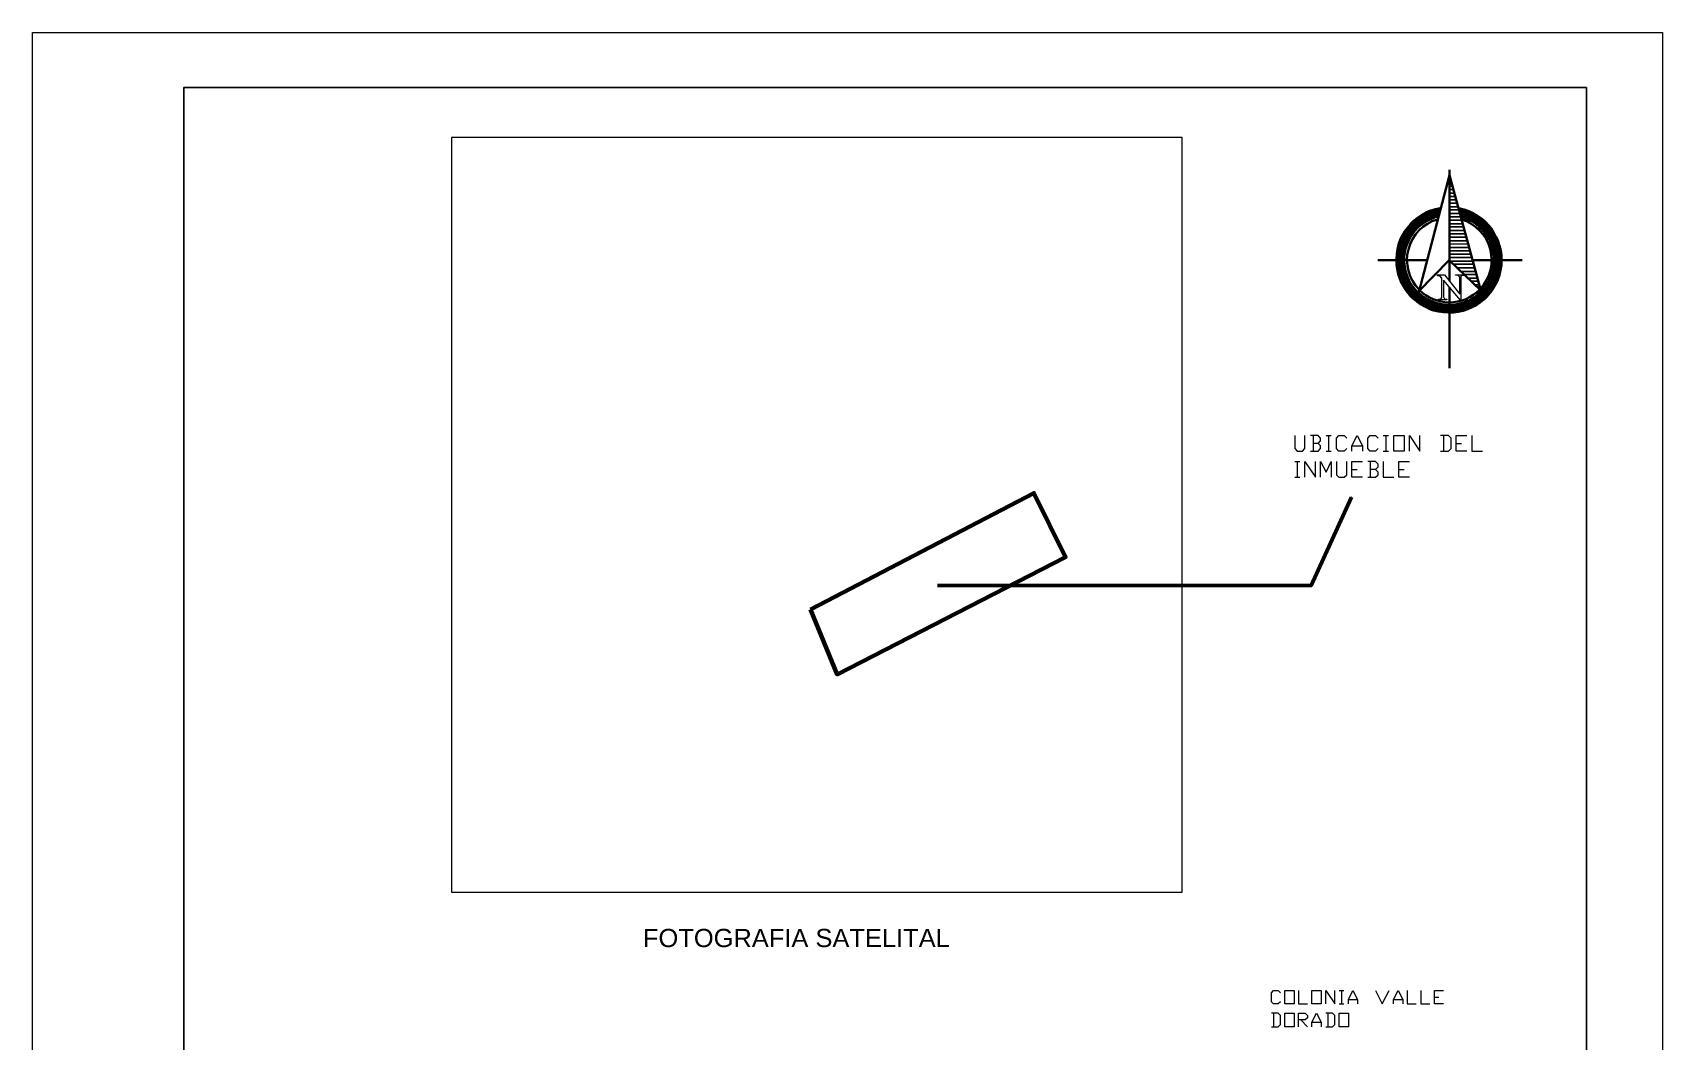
# Model space of a CAD drawing. Header units: millimetres. Extents: x 2259 to 2403, y 1663 to 1883.
# Drawn here: x 2259.3 to 2403.3, y 1794.2 to 1883.3 of the extents above; entities that cross this region are included whole.
import ezdxf

# ---------------------------------------------------------------- set-up
doc = ezdxf.new("R2010")
doc.units = ezdxf.units.MM
for name, color, linetype in [('PDF_0', 7, 'Continuous'), ('PDF_10 Formato', 7, 'Continuous'), ('PDF_CVL_CUADCON_TIT', 7, 'Continuous'), ('PDF_Text', 7, 'Continuous')]:
    doc.layers.add(name, color=color, linetype=linetype)
doc.styles.add('PDF Arial-BoldMT', font='arial.ttf')

msp = doc.modelspace()

# ---------------------------------------------------------------- hatches: boundary and pattern name
at = {"layer": 'PDF_0', "transparency": 33554559}
msp.add_hatch(color=256, dxfattribs=at).paths.add_polyline_path([(2384.51, 1870.62), (2384.48, 1870.65), (2384.46, 1870.68), (2384.43, 1870.65), (2384.4, 1870.62), (2384.43, 1870.59), (2384.46, 1870.56), (2384.48, 1870.59)])

# ---------------------------------------------------------------- linework, layer by layer
at = {"layer": 'PDF_0', "lineweight": 30}
for points in [[(2381.72, 1860.42), (2384.43, 1863.19), (2387.22, 1860.51), (2384.46, 1870.7), (2381.74, 1860.37)], [(2384.46, 1871.16), (2384.46, 1861.33)], [(2382.45, 1863.19), (2378.13, 1863.19)], [(2390.87, 1863.19), (2386.49, 1863.19)], [(2384.46, 1860.82), (2384.46, 1853.65)]]:
    msp.add_lwpolyline(points, dxfattribs=at)
at = {"layer": 'PDF_0', "lineweight": 25}
for points in [[(2384.54, 1870.31), (2384.46, 1870.31)], [(2384.62, 1870.03), (2384.46, 1870.03)], [(2384.71, 1869.72), (2384.46, 1869.72)], [(2384.79, 1869.43), (2384.46, 1869.43)], [(2384.88, 1869.12), (2384.46, 1869.12)], [(2384.96, 1868.81), (2384.46, 1868.81)], [(2383.49, 1867.29), (2382.28, 1867.29)], [(2383.52, 1867.37), (2382.45, 1867.37)], [(2383.55, 1867.46), (2382.65, 1867.46)], [(2383.58, 1867.54), (2382.85, 1867.54)], [(2383.58, 1867.63), (2383.1, 1867.63)], [(2383.61, 1867.68), (2383.41, 1867.68)], [(2385.05, 1868.53), (2384.46, 1868.53)], [(2385.13, 1868.22), (2384.46, 1868.22)], [(2385.22, 1867.91), (2384.46, 1867.91)], [(2385.27, 1867.63), (2384.46, 1867.63)], [(2385.36, 1867.32), (2384.46, 1867.32)], [(2385.39, 1867.68), (2385.27, 1867.68)], [(2385.7, 1867.63), (2385.3, 1867.63)], [(2385.92, 1867.54), (2385.3, 1867.54)], [(2386.15, 1867.46), (2385.33, 1867.46)], [(2386.32, 1867.37), (2385.36, 1867.37)], [(2386.49, 1867.29), (2385.39, 1867.29)], [(2381.38, 1865.85), (2380.64, 1865.85)], [(2381.46, 1865.93), (2380.7, 1865.93)], [(2381.52, 1866.02), (2380.76, 1866.02)], [(2381.6, 1866.1), (2380.81, 1866.1)], [(2381.69, 1866.19), (2380.9, 1866.19)], [(2381.77, 1866.27), (2380.95, 1866.27)], [(2381.89, 1866.33), (2381.04, 1866.33)], [(2381.97, 1866.41), (2381.09, 1866.41)], [(2382.08, 1866.5), (2381.18, 1866.5)], [(2382.22, 1866.58), (2381.26, 1866.58)], [(2382.34, 1866.67), (2381.35, 1866.67)], [(2382.48, 1866.75), (2381.43, 1866.75)], [(2382.65, 1866.81), (2381.55, 1866.81)], [(2382.82, 1866.89), (2381.66, 1866.89)], [(2383.01, 1866.98), (2381.77, 1866.98)], [(2383.27, 1867.06), (2381.89, 1867.06)], [(2383.47, 1867.15), (2382, 1867.15)], [(2383.49, 1867.2), (2382.14, 1867.2)], [(2385.44, 1867.03), (2384.46, 1867.03)], [(2385.53, 1866.72), (2384.46, 1866.72)], [(2385.61, 1866.41), (2384.46, 1866.41)], [(2385.7, 1866.13), (2384.46, 1866.13)], [(2385.78, 1865.82), (2384.46, 1865.82)], [(2386.63, 1867.2), (2385.39, 1867.2)], [(2386.77, 1867.15), (2385.42, 1867.15)], [(2386.88, 1867.06), (2385.53, 1867.06)], [(2387.02, 1866.98), (2385.75, 1866.98)], [(2387.14, 1866.89), (2385.95, 1866.89)], [(2387.22, 1866.81), (2386.15, 1866.81)], [(2387.34, 1866.75), (2386.29, 1866.75)], [(2387.42, 1866.67), (2386.43, 1866.67)], [(2387.5, 1866.58), (2386.57, 1866.58)], [(2387.59, 1866.5), (2386.69, 1866.5)], [(2387.67, 1866.41), (2386.8, 1866.41)], [(2387.76, 1866.33), (2386.88, 1866.33)], [(2387.82, 1866.27), (2387, 1866.27)], [(2387.9, 1866.19), (2387.08, 1866.19)], [(2387.96, 1866.1), (2387.17, 1866.1)], [(2388.01, 1866.02), (2387.25, 1866.02)], [(2388.07, 1865.93), (2387.34, 1865.93)], [(2388.13, 1865.85), (2387.39, 1865.85)], [(2380.56, 1864.43), (2379.96, 1864.43)], [(2380.61, 1864.58), (2379.99, 1864.58)], [(2380.59, 1864.52), (2379.99, 1864.52)], [(2380.64, 1864.66), (2380.02, 1864.66)], [(2380.67, 1864.75), (2380.05, 1864.75)], [(2380.73, 1864.83), (2380.08, 1864.83)], [(2380.76, 1864.91), (2380.11, 1864.91)], [(2380.78, 1864.97), (2380.16, 1864.97)], [(2380.84, 1865.06), (2380.19, 1865.06)], [(2380.87, 1865.14), (2380.22, 1865.14)], [(2380.93, 1865.23), (2380.25, 1865.23)], [(2380.95, 1865.31), (2380.3, 1865.31)], [(2381.01, 1865.4), (2380.33, 1865.4)], [(2381.07, 1865.45), (2380.39, 1865.45)], [(2381.12, 1865.54), (2380.42, 1865.54)], [(2381.18, 1865.62), (2380.47, 1865.62)], [(2381.24, 1865.71), (2380.53, 1865.71)], [(2381.32, 1865.79), (2380.59, 1865.79)], [(2385.87, 1865.51), (2384.46, 1865.51)], [(2385.95, 1865.23), (2384.46, 1865.23)], [(2386.04, 1864.91), (2384.46, 1864.91)], [(2386.09, 1864.6), (2384.46, 1864.63)], [(2388.18, 1865.79), (2387.48, 1865.79)], [(2388.24, 1865.71), (2387.53, 1865.71)], [(2388.3, 1865.62), (2387.59, 1865.62)], [(2388.35, 1865.54), (2387.65, 1865.54)], [(2388.38, 1865.45), (2387.7, 1865.45)], [(2388.44, 1865.4), (2387.76, 1865.4)], [(2388.47, 1865.31), (2387.82, 1865.31)], [(2388.52, 1865.23), (2387.84, 1865.23)], [(2388.55, 1865.14), (2387.9, 1865.14)], [(2388.58, 1865.06), (2387.96, 1865.06)], [(2388.63, 1864.97), (2387.99, 1864.97)], [(2388.66, 1864.91), (2388.01, 1864.91)], [(2388.69, 1864.83), (2388.07, 1864.83)], [(2388.72, 1864.75), (2388.1, 1864.75)], [(2388.75, 1864.66), (2388.13, 1864.66)], [(2388.78, 1864.58), (2388.15, 1864.58)], [(2388.8, 1864.52), (2388.18, 1864.52)], [(2388.83, 1864.43), (2388.21, 1864.43)], [(2380.39, 1863.56), (2379.8, 1863.56)], [(2380.39, 1863.47), (2379.8, 1863.47)], [(2380.39, 1863.39), (2379.8, 1863.39)], [(2380.39, 1863.31), (2379.8, 1863.31)], [(2380.39, 1863.22), (2379.8, 1863.22)], [(2380.39, 1863.16), (2379.8, 1863.16)], [(2380.39, 1863.08), (2379.8, 1863.08)], [(2380.39, 1862.99), (2379.8, 1862.99)], [(2380.42, 1863.79), (2379.82, 1863.79)], [(2380.42, 1863.7), (2379.82, 1863.7)], [(2380.39, 1863.64), (2379.82, 1863.64)], [(2380.45, 1863.95), (2379.85, 1863.95)], [(2380.42, 1863.87), (2379.85, 1863.87)], [(2380.47, 1864.1), (2379.88, 1864.1)], [(2380.47, 1864.04), (2379.88, 1864.04)], [(2380.53, 1864.27), (2379.91, 1864.27)], [(2380.5, 1864.18), (2379.91, 1864.18)], [(2380.53, 1864.35), (2379.94, 1864.35)], [(2386.18, 1864.32), (2384.46, 1864.32)], [(2386.26, 1864.01), (2384.46, 1864.01)], [(2386.35, 1863.73), (2384.46, 1863.73)], [(2386.43, 1863.42), (2384.46, 1863.42)], [(2386.52, 1863.11), (2384.51, 1863.11)], [(2388.83, 1864.35), (2388.24, 1864.35)], [(2388.86, 1864.27), (2388.27, 1864.27)], [(2388.89, 1864.18), (2388.27, 1864.18)], [(2388.89, 1864.1), (2388.3, 1864.1)], [(2388.92, 1864.04), (2388.32, 1864.04)], [(2388.92, 1863.95), (2388.32, 1863.95)], [(2388.95, 1863.87), (2388.35, 1863.87)], [(2388.95, 1863.79), (2388.35, 1863.79)], [(2388.95, 1863.7), (2388.38, 1863.7)], [(2388.97, 1863.64), (2388.38, 1863.64)], [(2388.97, 1863.56), (2388.38, 1863.56)], [(2388.97, 1863.47), (2388.38, 1863.47)], [(2388.97, 1863.39), (2388.41, 1863.39)], [(2388.97, 1863.31), (2388.41, 1863.31)], [(2388.97, 1863.22), (2388.41, 1863.22)], [(2388.97, 1863.16), (2388.41, 1863.16)], [(2388.97, 1863.08), (2388.41, 1863.08)], [(2388.97, 1862.99), (2388.41, 1862.99)], [(2380.39, 1862.91), (2379.8, 1862.91)], [(2380.39, 1862.83), (2379.8, 1862.83)], [(2380.39, 1862.74), (2379.82, 1862.74)], [(2380.42, 1862.68), (2379.82, 1862.68)], [(2380.42, 1862.6), (2379.82, 1862.6)], [(2380.45, 1862.51), (2379.85, 1862.51)], [(2380.45, 1862.43), (2379.85, 1862.43)], [(2380.47, 1862.35), (2379.88, 1862.35)], [(2380.47, 1862.29), (2379.88, 1862.29)], [(2380.5, 1862.2), (2379.91, 1862.2)], [(2380.53, 1862.12), (2379.94, 1862.12)], [(2380.56, 1862.03), (2379.94, 1862.03)], [(2380.59, 1861.95), (2379.96, 1861.95)], [(2380.61, 1861.87), (2379.99, 1861.87)], [(2380.64, 1861.81), (2380.02, 1861.81)], [(2380.67, 1861.72), (2380.05, 1861.72)], [(2380.7, 1861.64), (2380.08, 1861.64)], [(2380.73, 1861.55), (2380.11, 1861.55)], [(2386.6, 1862.83), (2384.82, 1862.83)], [(2386.69, 1862.51), (2385.13, 1862.51)], [(2386.77, 1862.2), (2385.44, 1862.2)], [(2386.86, 1861.92), (2385.75, 1861.92)], [(2386.91, 1861.61), (2386.06, 1861.61)], [(2388.69, 1861.55), (2388.04, 1861.55)], [(2388.72, 1861.64), (2388.07, 1861.64)], [(2388.75, 1861.72), (2388.13, 1861.72)], [(2388.78, 1861.81), (2388.15, 1861.81)], [(2388.78, 1861.87), (2388.18, 1861.87)], [(2388.8, 1861.95), (2388.21, 1861.95)], [(2388.86, 1862.12), (2388.24, 1862.12)], [(2388.83, 1862.03), (2388.24, 1862.03)], [(2388.86, 1862.2), (2388.27, 1862.2)], [(2388.89, 1862.29), (2388.3, 1862.29)], [(2388.92, 1862.43), (2388.32, 1862.43)], [(2388.92, 1862.35), (2388.32, 1862.35)], [(2388.95, 1862.68), (2388.35, 1862.68)], [(2388.95, 1862.6), (2388.35, 1862.6)], [(2388.95, 1862.51), (2388.35, 1862.51)], [(2388.97, 1862.91), (2388.38, 1862.91)], [(2388.97, 1862.83), (2388.38, 1862.83)], [(2388.97, 1862.74), (2388.38, 1862.74)], [(2380.76, 1861.47), (2380.13, 1861.47)], [(2380.81, 1861.41), (2380.16, 1861.41)], [(2380.84, 1861.33), (2380.19, 1861.33)], [(2380.9, 1861.24), (2380.25, 1861.24)], [(2380.93, 1861.16), (2380.28, 1861.16)], [(2380.98, 1861.07), (2380.3, 1861.07)], [(2381.04, 1860.99), (2380.36, 1860.99)], [(2381.09, 1860.93), (2380.39, 1860.93)], [(2381.15, 1860.85), (2380.45, 1860.85)], [(2381.21, 1860.76), (2380.5, 1860.76)], [(2381.26, 1860.68), (2380.56, 1860.68)], [(2381.32, 1860.59), (2380.59, 1860.59)], [(2381.41, 1860.51), (2380.64, 1860.51)], [(2381.46, 1860.45), (2380.73, 1860.45)], [(2381.55, 1860.37), (2380.78, 1860.37)], [(2381.63, 1860.28), (2380.84, 1860.28)], [(2381.72, 1860.2), (2380.9, 1860.2)], [(2381.83, 1860.11), (2380.98, 1860.11)], [(2381.91, 1860.06), (2381.04, 1860.06)], [(2387, 1861.33), (2386.38, 1861.33)], [(2387.08, 1861.02), (2386.69, 1861.02)], [(2387.73, 1860.06), (2386.86, 1860.06)], [(2387.79, 1860.11), (2386.97, 1860.11)], [(2387.17, 1860.71), (2387.02, 1860.71)], [(2387.87, 1860.2), (2387.05, 1860.2)], [(2387.93, 1860.28), (2387.14, 1860.28)], [(2388.01, 1860.37), (2387.22, 1860.37)], [(2388.07, 1860.45), (2387.31, 1860.45)], [(2388.13, 1860.51), (2387.36, 1860.51)], [(2388.18, 1860.59), (2387.45, 1860.59)], [(2388.24, 1860.68), (2387.5, 1860.68)], [(2388.27, 1860.76), (2387.56, 1860.76)], [(2388.32, 1860.85), (2387.65, 1860.85)], [(2388.38, 1860.93), (2387.7, 1860.93)], [(2388.41, 1860.99), (2387.73, 1860.99)], [(2388.47, 1861.07), (2387.79, 1861.07)], [(2388.49, 1861.16), (2387.84, 1861.16)], [(2388.55, 1861.24), (2387.9, 1861.24)], [(2388.58, 1861.33), (2387.93, 1861.33)], [(2388.61, 1861.41), (2387.99, 1861.41)], [(2388.63, 1861.47), (2388.01, 1861.47)], [(2382.03, 1859.97), (2381.12, 1859.97)], [(2382.14, 1859.89), (2381.21, 1859.89)], [(2382.25, 1859.8), (2381.29, 1859.8)], [(2382.39, 1859.72), (2381.38, 1859.72)], [(2382.53, 1859.63), (2381.49, 1859.63)], [(2382.7, 1859.58), (2381.57, 1859.58)], [(2382.87, 1859.49), (2381.69, 1859.49)], [(2383.1, 1859.41), (2381.8, 1859.41)], [(2383.35, 1859.32), (2381.91, 1859.32)], [(2383.72, 1859.24), (2382.05, 1859.24)], [(2386.57, 1859.18), (2384.43, 1859.18), (2382.2, 1859.18)], [(2386.43, 1859.1), (2384.43, 1859.1), (2382.34, 1859.1)], [(2386.26, 1859.01), (2384.43, 1859.01), (2382.51, 1859.01)], [(2386.06, 1858.93), (2384.43, 1858.93), (2382.7, 1858.93)], [(2385.87, 1858.84), (2384.43, 1858.84), (2382.93, 1858.84)], [(2385.58, 1858.76), (2384.43, 1858.76), (2383.18, 1858.76)], [(2385.25, 1858.7), (2384.43, 1858.7), (2383.52, 1858.7)], [(2384.54, 1858.62), (2384.43, 1858.62), (2384.23, 1858.62)], [(2386.71, 1859.24), (2385.08, 1859.24)], [(2386.86, 1859.32), (2385.42, 1859.32)], [(2386.97, 1859.41), (2385.7, 1859.41)], [(2387.08, 1859.49), (2385.9, 1859.49)], [(2387.19, 1859.58), (2386.09, 1859.58)], [(2387.31, 1859.63), (2386.23, 1859.63)], [(2387.39, 1859.72), (2386.4, 1859.72)], [(2387.48, 1859.8), (2386.52, 1859.8)], [(2387.56, 1859.89), (2386.66, 1859.89)], [(2387.65, 1859.97), (2386.77, 1859.97)]]:
    msp.add_lwpolyline(points, dxfattribs=at)
at = {"layer": 'PDF_0', "lineweight": 20}
msp.add_lwpolyline([(2385.42, 1859.66), (2383.92, 1861.44), (2383.92, 1859.94), (2384, 1859.78), (2384.09, 1859.75), (2384.23, 1859.75), (2384.23, 1859.69), (2383.47, 1859.69), (2383.47, 1859.75), (2383.66, 1859.75), (2383.72, 1859.8), (2383.78, 1859.89), (2383.78, 1859.97), (2383.78, 1861.61), (2383.61, 1861.81), (2383.49, 1861.81), (2383.41, 1861.81), (2383.41, 1861.89), (2384, 1861.89), (2385.36, 1860.2), (2385.36, 1861.7), (2385.19, 1861.87), (2384.99, 1861.87), (2384.99, 1861.89), (2385.78, 1861.89), (2385.78, 1861.84), (2385.61, 1861.84), (2385.47, 1861.78), (2385.47, 1861.7), (2385.47, 1859.66)], close=True, dxfattribs=at)
msp.add_lwpolyline([(2384.43, 1862.23), (2384.4, 1862.23)], dxfattribs=at)
at = {"layer": 'PDF_0', "lineweight": 30}
msp.add_lwpolyline([(2381.82, 1860.53, 0.194727), (2384.42, 1859.46, 0.204974), (2387.13, 1860.61)], format="xyb", dxfattribs=at)
at = {"layer": 'PDF_0', "lineweight": 50}
for radius, start, end in [(4.59, 99.6187, 79.0466), (4.02, 103.4143, 74.8775)]:
    msp.add_arc((2384.41, 1863.21), radius, start, end, dxfattribs=at)
at = {"layer": 'PDF_0', "lineweight": 30}
for start, end in [(106.3803, 224.5112), (317.1202, 73.3997)]:
    msp.add_arc((2384.44, 1863.21), 3.74, start, end, dxfattribs=at)
at = {"layer": 'PDF_10 Formato', "lineweight": 9}
msp.add_lwpolyline([(2259.3, 1663.37), (2259.3, 1883.3), (2403.26, 1883.3), (2403.26, 1663.37)], close=True, dxfattribs=at)
at = {"layer": 'PDF_10 Formato', "lineweight": 25}
msp.add_lwpolyline([(2396.57, 1878.44), (2396.57, 1669.75), (2272.65, 1669.75), (2272.65, 1878.44)], close=True, dxfattribs=at)
at = {"layer": 'PDF_CVL_CUADCON_TIT', "lineweight": 9}
for points in [[(2296.29, 1874.04), (2296.29, 1807.36), (2360.85, 1807.36), (2360.85, 1874.04)], [(2379.54, 1846.31), (2379.54, 1847.69), (2380.45, 1847.69), (2380.45, 1846.31)], [(2369.91, 1797.48), (2369.91, 1798.66), (2370.73, 1798.66), (2370.73, 1797.48)], [(2372.31, 1797.48), (2372.31, 1798.66), (2373.13, 1798.66), (2373.13, 1797.48)], [(2369.91, 1795.47), (2369.91, 1796.66), (2370.73, 1796.66), (2370.73, 1795.47)], [(2374.71, 1795.47), (2374.71, 1796.66), (2375.53, 1796.66), (2375.53, 1795.47)]]:
    msp.add_lwpolyline(points, close=True, dxfattribs=at)
for points in [[(2370.79, 1847.69), (2370.79, 1846.56), (2371.01, 1846.31), (2371.46, 1846.31), (2371.69, 1846.56), (2371.69, 1847.69)], [(2372.85, 1847.01), (2373.07, 1847.24), (2373.07, 1847.46), (2372.85, 1847.69), (2372.17, 1847.69)], [(2372.4, 1847.69), (2372.4, 1846.31)], [(2373.55, 1847.69), (2374.01, 1847.69)], [(2373.78, 1847.69), (2373.78, 1846.31)], [(2375.39, 1846.56), (2375.16, 1846.31), (2374.68, 1846.31), (2374.46, 1846.56), (2374.46, 1847.46), (2374.68, 1847.69), (2375.16, 1847.69), (2375.39, 1847.46)], [(2375.84, 1846.31), (2375.84, 1846.79), (2376.29, 1847.69), (2376.77, 1846.79), (2376.77, 1846.31)], [(2378.16, 1846.56), (2377.93, 1846.31), (2377.45, 1846.31), (2377.23, 1846.56), (2377.23, 1847.46), (2377.45, 1847.69), (2377.93, 1847.69), (2378.16, 1847.46)], [(2378.61, 1847.69), (2379.06, 1847.69)], [(2378.84, 1847.69), (2378.84, 1846.31)], [(2380.93, 1846.31), (2380.93, 1847.69), (2381.83, 1846.31), (2381.83, 1847.69)], [(2383.66, 1846.31), (2384.37, 1846.31), (2384.6, 1846.56), (2384.6, 1847.46), (2384.37, 1847.69), (2383.66, 1847.69)], [(2383.92, 1847.69), (2383.92, 1846.31)], [(2385.98, 1846.31), (2385.05, 1846.31), (2385.05, 1847.69), (2385.98, 1847.69)], [(2386.43, 1847.69), (2386.43, 1846.31), (2387.36, 1846.31)], [(2372.17, 1846.31), (2372.85, 1846.31), (2373.07, 1846.56), (2373.07, 1846.79), (2372.85, 1847.01), (2372.4, 1847.01)], [(2373.55, 1846.31), (2374.01, 1846.31)], [(2375.84, 1846.79), (2376.77, 1846.79)], [(2378.61, 1846.31), (2379.06, 1846.31)], [(2385.05, 1847.01), (2385.53, 1847.01)], [(2370.79, 1845.4), (2371.24, 1845.4)], [(2371.01, 1845.4), (2371.01, 1844.02)], [(2371.69, 1844.02), (2371.69, 1845.4), (2372.62, 1844.02), (2372.62, 1845.4)], [(2373.07, 1844.02), (2373.07, 1845.4), (2373.55, 1844.47), (2374.01, 1845.4), (2374.01, 1844.02)], [(2374.46, 1845.4), (2374.46, 1844.24), (2374.68, 1844.02), (2375.16, 1844.02), (2375.39, 1844.24), (2375.39, 1845.4)], [(2376.77, 1844.02), (2375.84, 1844.02), (2375.84, 1845.4), (2376.77, 1845.4)], [(2375.84, 1844.7), (2376.29, 1844.7)], [(2377.93, 1844.7), (2378.16, 1844.95), (2378.16, 1845.18), (2377.93, 1845.4), (2377.23, 1845.4)], [(2377.23, 1844.02), (2377.93, 1844.02), (2378.16, 1844.24), (2378.16, 1844.47), (2377.93, 1844.7), (2377.45, 1844.7)], [(2377.45, 1845.4), (2377.45, 1844.02)], [(2378.61, 1845.4), (2378.61, 1844.02), (2379.54, 1844.02)], [(2380.93, 1844.02), (2379.99, 1844.02), (2379.99, 1845.4), (2380.93, 1845.4)], [(2379.99, 1844.7), (2380.45, 1844.7)], [(2370.79, 1844.02), (2371.24, 1844.02)], [(2369.52, 1797.68), (2369.32, 1797.48), (2368.92, 1797.48), (2368.73, 1797.68), (2368.73, 1798.47), (2368.92, 1798.66), (2369.32, 1798.66), (2369.52, 1798.47)], [(2371.13, 1798.66), (2371.13, 1797.48), (2371.92, 1797.48)], [(2373.53, 1797.48), (2373.53, 1798.66), (2374.32, 1797.48), (2374.32, 1798.66)], [(2374.71, 1798.66), (2375.11, 1798.66)], [(2374.91, 1798.66), (2374.91, 1797.48)], [(2375.53, 1797.48), (2375.53, 1797.87), (2375.93, 1798.66), (2376.32, 1797.87), (2376.32, 1797.48)], [(2377.93, 1798.66), (2378.52, 1797.48), (2379.12, 1798.66)], [(2379.51, 1797.48), (2379.51, 1797.87), (2379.91, 1798.66), (2380.33, 1797.87), (2380.33, 1797.48)], [(2380.73, 1798.66), (2380.73, 1797.48), (2381.52, 1797.48)], [(2381.91, 1798.66), (2381.91, 1797.48), (2382.73, 1797.48)], [(2383.92, 1797.48), (2383.13, 1797.48), (2383.13, 1798.66), (2383.92, 1798.66)], [(2374.71, 1797.48), (2375.11, 1797.48)], [(2375.53, 1797.87), (2376.32, 1797.87)], [(2379.51, 1797.87), (2380.33, 1797.87)], [(2383.13, 1798.07), (2383.52, 1798.07)], [(2368.73, 1795.47), (2369.32, 1795.47), (2369.52, 1795.67), (2369.52, 1796.46), (2369.32, 1796.66), (2368.73, 1796.66)], [(2368.92, 1796.66), (2368.92, 1795.47)], [(2371.13, 1795.47), (2371.13, 1796.66), (2371.72, 1796.66), (2371.92, 1796.46), (2371.92, 1796.26), (2371.72, 1796.07), (2371.13, 1796.07)], [(2371.32, 1796.07), (2371.92, 1795.47)], [(2372.31, 1795.47), (2372.31, 1795.87), (2372.71, 1796.66), (2373.13, 1795.87), (2373.13, 1795.47)], [(2372.31, 1795.87), (2373.13, 1795.87)], [(2373.53, 1795.47), (2374.12, 1795.47), (2374.32, 1795.67), (2374.32, 1796.46), (2374.12, 1796.66), (2373.53, 1796.66)], [(2373.72, 1796.66), (2373.72, 1795.47)]]:
    msp.add_lwpolyline(points, dxfattribs=at)
at = {"layer": 'PDF_CVL_CUADCON_TIT', "color": 6, "lineweight": 60}
msp.add_lwpolyline([(2328, 1832.33), (2347.74, 1842.61), (2350.54, 1836.96), (2330.38, 1826.59)], close=True, dxfattribs=at)
at = {"layer": 'PDF_CVL_CUADCON_TIT', "lineweight": 50}
msp.add_lwpolyline([(2375.79, 1842.27), (2372.23, 1834.44), (2339.3, 1834.44), (2339.22, 1834.44)], dxfattribs=at)
at = {"layer": 'PDF_CVL_CUADCON_TIT', "transparency": 33554559}
msp.add_solid([(2375.76, 1842.27), (2375.87, 1842.41), (2375.81, 1842.24)], dxfattribs=at)

# ---------------------------------------------------------------- texts
at = {"layer": 'PDF_Text', "insert": (2313.21, 1803.3), "char_height": 1.6096, "attachment_point": 4, "style": 'PDF Arial-BoldMT'}
msp.add_mtext('FOTOGRAFIA SATELITAL', dxfattribs=at)

doc.saveas('drawing.dxf')
